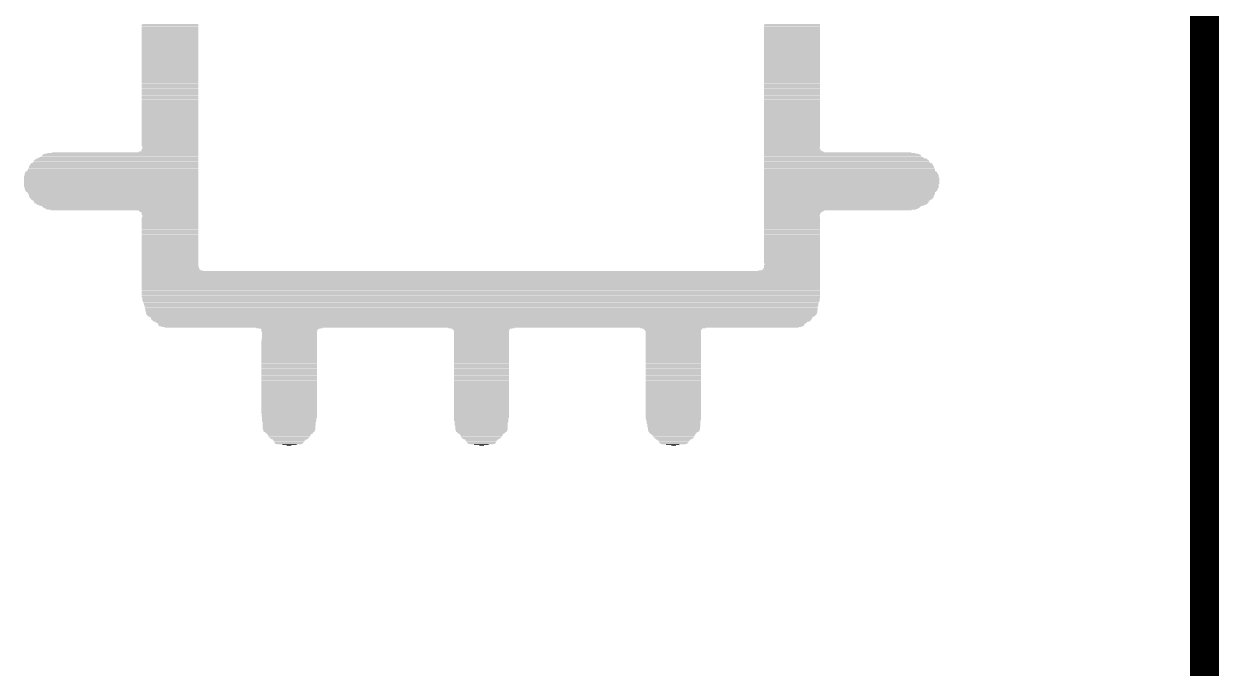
# Model space of a CAD drawing. Extents: x -10.8 to 30.8, y -20.2 to 41.7.
# Drawn here: x 20.26 to 25.46, y 24.53 to 27.33 of the extents above; entities that cross this region are included whole.
import ezdxf

# ---------------------------------------------------------------- set-up
doc = ezdxf.new("R2010")
doc.units = 0
doc.layers.add('21', color=253, linetype='CONTINUOUS')

# ---------------------------------------------------------------- blocks, each defined once
blk = doc.blocks.new('RECT')
blk.add_solid([(-0.5, -0.5), (0.5, -0.5), (-0.5, 0.5), (0.5, 0.5)])

msp = doc.modelspace()

# ---------------------------------------------------------------- linework, layer by layer
at = {"layer": '21', "const_width": 0.127}
msp.add_lwpolyline([(25.4, 35.56), (25.4, -15.24)], dxfattribs=at)

# ---------------------------------------------------------------- block references
at = {"layer": '21', "yscale": 0.0025}
for p, xscale in [((20.8991, 27.3228), 0.2464), ((20.8991, 27.3202), 0.2464), ((20.8991, 27.3177), 0.2464), ((20.8991, 27.3152), 0.2464), ((20.8991, 27.3126), 0.2464), ((20.8991, 27.3101), 0.2464), ((20.8991, 27.3075), 0.2464), ((20.8991, 27.305), 0.2464), ((20.8991, 27.3025), 0.2464), ((20.9004, 27.3253), 0.2438), ((23.6055, 27.3228), 0.2438), ((23.6055, 27.3202), 0.2438), ((23.6055, 27.3177), 0.2438), ((23.6055, 27.3152), 0.2438), ((23.6055, 27.3126), 0.2438), ((23.6055, 27.3101), 0.2438), ((23.6055, 27.3075), 0.2438), ((23.6055, 27.305), 0.2438), ((23.6055, 27.3025), 0.2438), ((23.6068, 27.3253), 0.2413), ((20.8991, 27.2999), 0.2464), ((20.8991, 27.2974), 0.2464), ((20.8991, 27.2948), 0.2464), ((20.8991, 27.2923), 0.2464), ((20.8991, 27.2898), 0.2464), ((20.8991, 27.2872), 0.2464), ((20.8991, 27.2847), 0.2464), ((20.8991, 27.2821), 0.2464), ((20.8991, 27.2796), 0.2464), ((20.8991, 27.2771), 0.2464), ((20.8991, 27.2745), 0.2464), ((20.8991, 27.272), 0.2464), ((20.8991, 27.2694), 0.2464), ((20.8991, 27.2669), 0.2464), ((20.8991, 27.2644), 0.2464), ((20.8991, 27.2618), 0.2464), ((20.8991, 27.2593), 0.2464), ((20.8991, 27.2567), 0.2464), ((20.8991, 27.2542), 0.2464), ((20.8991, 27.2517), 0.2464), ((23.6055, 27.2999), 0.2438), ((23.6055, 27.2974), 0.2438), ((23.6055, 27.2948), 0.2438), ((23.6055, 27.2923), 0.2438), ((23.6055, 27.2898), 0.2438), ((23.6055, 27.2872), 0.2438), ((23.6055, 27.2847), 0.2438), ((23.6055, 27.2821), 0.2438), ((23.6055, 27.2796), 0.2438), ((23.6055, 27.2771), 0.2438), ((23.6055, 27.2745), 0.2438), ((23.6055, 27.272), 0.2438), ((23.6055, 27.2694), 0.2438), ((23.6055, 27.2669), 0.2438), ((23.6055, 27.2644), 0.2438), ((23.6055, 27.2618), 0.2438), ((23.6055, 27.2593), 0.2438), ((23.6055, 27.2567), 0.2438), ((23.6055, 27.2542), 0.2438), ((23.6055, 27.2517), 0.2438), ((20.8991, 27.2491), 0.2464), ((20.8991, 27.2466), 0.2464), ((20.8991, 27.244), 0.2464), ((20.8991, 27.2415), 0.2464), ((20.8991, 27.239), 0.2464), ((20.8991, 27.2364), 0.2464), ((20.8991, 27.2339), 0.2464), ((20.8991, 27.2313), 0.2464), ((20.8991, 27.2288), 0.2464), ((20.8991, 27.2263), 0.2464), ((20.8991, 27.2237), 0.2464), ((20.8991, 27.2212), 0.2464), ((20.8991, 27.2186), 0.2464), ((20.8991, 27.2161), 0.2464), ((20.8991, 27.2136), 0.2464), ((20.8991, 27.211), 0.2464), ((20.8991, 27.2085), 0.2464), ((20.8991, 27.2059), 0.2464), ((20.8991, 27.2034), 0.2464), ((20.8991, 27.2009), 0.2464), ((20.8991, 27.1983), 0.2464), ((23.6055, 27.2491), 0.2438), ((23.6055, 27.2466), 0.2438), ((23.6055, 27.244), 0.2438), ((23.6055, 27.2415), 0.2438), ((23.6055, 27.239), 0.2438), ((23.6055, 27.2364), 0.2438), ((23.6055, 27.2339), 0.2438), ((23.6055, 27.2313), 0.2438), ((23.6055, 27.2288), 0.2438), ((23.6055, 27.2263), 0.2438), ((23.6055, 27.2237), 0.2438), ((23.6055, 27.2212), 0.2438), ((23.6055, 27.2186), 0.2438), ((23.6055, 27.2161), 0.2438), ((23.6055, 27.2136), 0.2438), ((23.6055, 27.211), 0.2438), ((23.6055, 27.2085), 0.2438), ((23.6055, 27.2059), 0.2438), ((23.6055, 27.2034), 0.2438), ((23.6055, 27.2009), 0.2438), ((23.6055, 27.1983), 0.2438), ((20.8991, 27.1958), 0.2464), ((20.8991, 27.1932), 0.2464), ((20.8991, 27.1907), 0.2464), ((20.8991, 27.1882), 0.2464), ((20.8991, 27.1856), 0.2464), ((20.8991, 27.1831), 0.2464), ((20.8991, 27.1805), 0.2464), ((20.8991, 27.178), 0.2464), ((20.8991, 27.1755), 0.2464), ((20.8991, 27.1729), 0.2464), ((20.8991, 27.1704), 0.2464), ((20.8991, 27.1678), 0.2464), ((20.8991, 27.1653), 0.2464), ((20.8991, 27.1628), 0.2464), ((20.8991, 27.1602), 0.2464), ((20.8991, 27.1577), 0.2464), ((20.8991, 27.1551), 0.2464), ((20.8991, 27.1526), 0.2464), ((20.8991, 27.1501), 0.2464), ((20.8991, 27.1475), 0.2464), ((23.6055, 27.1958), 0.2438), ((23.6055, 27.1932), 0.2438), ((23.6055, 27.1907), 0.2438), ((23.6055, 27.1882), 0.2438), ((23.6055, 27.1856), 0.2438), ((23.6055, 27.1831), 0.2438), ((23.6055, 27.1805), 0.2438), ((23.6055, 27.178), 0.2438), ((23.6055, 27.1755), 0.2438), ((23.6055, 27.1729), 0.2438), ((23.6055, 27.1704), 0.2438), ((23.6055, 27.1678), 0.2438), ((23.6055, 27.1653), 0.2438), ((23.6055, 27.1628), 0.2438), ((23.6055, 27.1602), 0.2438), ((23.6055, 27.1577), 0.2438), ((23.6055, 27.1551), 0.2438), ((23.6055, 27.1526), 0.2438), ((23.6055, 27.1501), 0.2438), ((23.6055, 27.1475), 0.2438), ((20.8991, 27.145), 0.2464), ((20.8991, 27.1424), 0.2464), ((20.8991, 27.1399), 0.2464), ((20.8991, 27.1374), 0.2464), ((20.8991, 27.1348), 0.2464), ((20.8991, 27.1323), 0.2464), ((20.8991, 27.1297), 0.2464), ((20.8991, 27.1272), 0.2464), ((20.8991, 27.1247), 0.2464), ((20.8991, 27.1221), 0.2464), ((20.8991, 27.1196), 0.2464), ((20.8991, 27.117), 0.2464), ((20.8991, 27.1145), 0.2464), ((20.8991, 27.112), 0.2464), ((20.8991, 27.1094), 0.2464), ((20.8991, 27.1069), 0.2464), ((20.8991, 27.1043), 0.2464), ((20.8991, 27.1018), 0.2464), ((20.8991, 27.0993), 0.2464), ((20.8991, 27.0967), 0.2464), ((20.8991, 27.0942), 0.2464), ((23.6055, 27.145), 0.2438), ((23.6055, 27.1424), 0.2438), ((23.6055, 27.1399), 0.2438), ((23.6055, 27.1374), 0.2438), ((23.6055, 27.1348), 0.2438), ((23.6055, 27.1323), 0.2438), ((23.6055, 27.1297), 0.2438), ((23.6055, 27.1272), 0.2438), ((23.6055, 27.1247), 0.2438), ((23.6055, 27.1221), 0.2438), ((23.6055, 27.1196), 0.2438), ((23.6055, 27.117), 0.2438), ((23.6055, 27.1145), 0.2438), ((23.6055, 27.112), 0.2438), ((23.6055, 27.1094), 0.2438), ((23.6055, 27.1069), 0.2438), ((23.6055, 27.1043), 0.2438), ((23.6055, 27.1018), 0.2438), ((23.6055, 27.0993), 0.2438), ((23.6055, 27.0967), 0.2438), ((23.6055, 27.0942), 0.2438), ((20.8991, 27.0916), 0.2464), ((20.8991, 27.0891), 0.2464), ((20.8991, 27.0866), 0.2464), ((20.8991, 27.084), 0.2464), ((20.8991, 27.0815), 0.2464), ((20.8991, 27.0789), 0.2464), ((20.8991, 27.0764), 0.2464), ((20.8991, 27.0739), 0.2464), ((20.8991, 27.0713), 0.2464), ((20.8991, 27.0688), 0.2464), ((20.8991, 27.0662), 0.2464), ((20.8991, 27.0637), 0.2464), ((20.8991, 27.0612), 0.2464), ((20.8991, 27.0586), 0.2464), ((20.8991, 27.0561), 0.2464), ((20.8991, 27.0535), 0.2464), ((20.8991, 27.051), 0.2464), ((20.8991, 27.0485), 0.2464), ((20.8991, 27.0459), 0.2464), ((20.8991, 27.0434), 0.2464), ((23.6055, 27.0916), 0.2438), ((23.6055, 27.0891), 0.2438), ((23.6055, 27.0866), 0.2438), ((23.6055, 27.084), 0.2438), ((23.6055, 27.0815), 0.2438), ((23.6055, 27.0789), 0.2438), ((23.6055, 27.0764), 0.2438), ((23.6055, 27.0739), 0.2438), ((23.6055, 27.0713), 0.2438), ((23.6055, 27.0688), 0.2438), ((23.6055, 27.0662), 0.2438), ((23.6055, 27.0637), 0.2438), ((23.6055, 27.0612), 0.2438), ((23.6055, 27.0586), 0.2438), ((23.6055, 27.0561), 0.2438), ((23.6055, 27.0535), 0.2438), ((23.6055, 27.051), 0.2438), ((23.6055, 27.0485), 0.2438), ((23.6055, 27.0459), 0.2438), ((23.6055, 27.0434), 0.2438), ((20.8991, 27.0408), 0.2464), ((20.8991, 27.0383), 0.2464), ((20.8991, 27.0358), 0.2464), ((20.8991, 27.0332), 0.2464), ((20.8991, 27.0307), 0.2464), ((20.8991, 27.0281), 0.2464), ((20.8991, 27.0256), 0.2464), ((20.8991, 27.0231), 0.2464), ((20.8991, 27.0205), 0.2464), ((20.8991, 27.018), 0.2464), ((20.8991, 27.0154), 0.2464), ((20.8991, 27.0129), 0.2464), ((20.8991, 27.0104), 0.2464), ((20.8991, 27.0078), 0.2464), ((20.8991, 27.0053), 0.2464), ((20.8991, 27.0027), 0.2464), ((20.8991, 27.0002), 0.2464), ((20.8991, 26.9977), 0.2464), ((20.8991, 26.9951), 0.2464), ((20.8991, 26.9926), 0.2464), ((23.6055, 27.0408), 0.2438), ((23.6055, 27.0383), 0.2438), ((23.6055, 27.0358), 0.2438), ((23.6055, 27.0332), 0.2438), ((23.6055, 27.0307), 0.2438), ((23.6055, 27.0281), 0.2438), ((23.6055, 27.0256), 0.2438), ((23.6055, 27.0231), 0.2438), ((23.6055, 27.0205), 0.2438), ((23.6055, 27.018), 0.2438), ((23.6055, 27.0154), 0.2438), ((23.6055, 27.0129), 0.2438), ((23.6055, 27.0104), 0.2438), ((23.6055, 27.0078), 0.2438), ((23.6055, 27.0053), 0.2438), ((23.6055, 27.0027), 0.2438), ((23.6055, 27.0002), 0.2438), ((23.6055, 26.9977), 0.2438), ((23.6055, 26.9951), 0.2438), ((23.6055, 26.9926), 0.2438), ((20.8991, 26.99), 0.2464), ((20.8991, 26.9875), 0.2464), ((20.8991, 26.985), 0.2464), ((20.8991, 26.9824), 0.2464), ((20.8991, 26.9799), 0.2464), ((20.8991, 26.9773), 0.2464), ((20.8991, 26.9748), 0.2464), ((20.8991, 26.9723), 0.2464), ((20.8991, 26.9697), 0.2464), ((20.8991, 26.9672), 0.2464), ((20.8991, 26.9646), 0.2464), ((20.8991, 26.9621), 0.2464), ((20.8991, 26.9596), 0.2464), ((20.8991, 26.957), 0.2464), ((20.8991, 26.9545), 0.2464), ((20.8991, 26.9519), 0.2464), ((20.8991, 26.9494), 0.2464), ((20.8991, 26.9469), 0.2464), ((20.8991, 26.9443), 0.2464), ((20.8991, 26.9418), 0.2464), ((20.8991, 26.9392), 0.2464), ((23.6055, 26.99), 0.2438), ((23.6055, 26.9875), 0.2438), ((23.6055, 26.985), 0.2438), ((23.6055, 26.9824), 0.2438), ((23.6055, 26.9799), 0.2438), ((23.6055, 26.9773), 0.2438), ((23.6055, 26.9748), 0.2438), ((23.6055, 26.9723), 0.2438), ((23.6055, 26.9697), 0.2438), ((23.6055, 26.9672), 0.2438), ((23.6055, 26.9646), 0.2438), ((23.6055, 26.9621), 0.2438), ((23.6055, 26.9596), 0.2438), ((23.6055, 26.957), 0.2438), ((23.6055, 26.9545), 0.2438), ((23.6055, 26.9519), 0.2438), ((23.6055, 26.9494), 0.2438), ((23.6055, 26.9469), 0.2438), ((23.6055, 26.9443), 0.2438), ((23.6055, 26.9418), 0.2438), ((23.6055, 26.9392), 0.2438), ((20.8991, 26.9367), 0.2464), ((20.8991, 26.9342), 0.2464), ((20.8991, 26.9316), 0.2464), ((20.8991, 26.9291), 0.2464), ((20.8991, 26.9265), 0.2464), ((20.8991, 26.924), 0.2464), ((20.8991, 26.9215), 0.2464), ((20.8991, 26.9189), 0.2464), ((20.8991, 26.9164), 0.2464), ((20.8991, 26.9138), 0.2464), ((20.8991, 26.9113), 0.2464), ((20.8991, 26.9088), 0.2464), ((20.8991, 26.9062), 0.2464), ((20.8991, 26.9037), 0.2464), ((20.8991, 26.9011), 0.2464), ((20.8991, 26.8986), 0.2464), ((20.8991, 26.8961), 0.2464), ((20.8991, 26.8935), 0.2464), ((20.8991, 26.891), 0.2464), ((20.8991, 26.8884), 0.2464), ((23.6055, 26.9367), 0.2438), ((23.6055, 26.9342), 0.2438), ((23.6055, 26.9316), 0.2438), ((23.6055, 26.9291), 0.2438), ((23.6055, 26.9265), 0.2438), ((23.6055, 26.924), 0.2438), ((23.6055, 26.9215), 0.2438), ((23.6055, 26.9189), 0.2438), ((23.6055, 26.9164), 0.2438), ((23.6055, 26.9138), 0.2438), ((23.6055, 26.9113), 0.2438), ((23.6055, 26.9088), 0.2438), ((23.6055, 26.9062), 0.2438), ((23.6055, 26.9037), 0.2438), ((23.6055, 26.9011), 0.2438), ((23.6055, 26.8986), 0.2438), ((23.6055, 26.8961), 0.2438), ((23.6055, 26.8935), 0.2438), ((23.6055, 26.891), 0.2438), ((23.6055, 26.8884), 0.2438), ((20.8991, 26.8859), 0.2464), ((20.8991, 26.8834), 0.2464), ((20.8991, 26.8808), 0.2464), ((20.8991, 26.8783), 0.2464), ((20.8991, 26.8757), 0.2464), ((20.8991, 26.8732), 0.2464), ((20.8991, 26.8707), 0.2464), ((20.8991, 26.8681), 0.2464), ((20.8991, 26.8656), 0.2464), ((20.8991, 26.863), 0.2464), ((20.8991, 26.8605), 0.2464), ((20.8991, 26.858), 0.2464), ((20.8991, 26.8554), 0.2464), ((20.8991, 26.8529), 0.2464), ((20.8991, 26.8503), 0.2464), ((20.8991, 26.8478), 0.2464), ((20.8991, 26.8453), 0.2464), ((20.8991, 26.8427), 0.2464), ((20.8991, 26.8402), 0.2464), ((20.8991, 26.8376), 0.2464), ((20.8991, 26.8351), 0.2464), ((23.6055, 26.8859), 0.2438), ((23.6055, 26.8834), 0.2438), ((23.6055, 26.8808), 0.2438), ((23.6055, 26.8783), 0.2438), ((23.6055, 26.8757), 0.2438), ((23.6055, 26.8732), 0.2438), ((23.6055, 26.8707), 0.2438), ((23.6055, 26.8681), 0.2438), ((23.6055, 26.8656), 0.2438), ((23.6055, 26.863), 0.2438), ((23.6055, 26.8605), 0.2438), ((23.6055, 26.858), 0.2438), ((23.6055, 26.8554), 0.2438), ((23.6055, 26.8529), 0.2438), ((23.6055, 26.8503), 0.2438), ((23.6055, 26.8478), 0.2438), ((23.6055, 26.8453), 0.2438), ((23.6055, 26.8427), 0.2438), ((23.6055, 26.8402), 0.2438), ((23.6055, 26.8376), 0.2438), ((23.6055, 26.8351), 0.2438), ((20.8991, 26.8326), 0.2464), ((20.8991, 26.83), 0.2464), ((20.8991, 26.8275), 0.2464), ((20.8991, 26.8249), 0.2464), ((20.8991, 26.8224), 0.2464), ((20.8991, 26.8199), 0.2464), ((20.8991, 26.8173), 0.2464), ((20.8991, 26.8148), 0.2464), ((20.8991, 26.8122), 0.2464), ((20.8991, 26.8097), 0.2464), ((20.8991, 26.8072), 0.2464), ((20.8991, 26.8046), 0.2464), ((20.8991, 26.8021), 0.2464), ((20.8991, 26.7995), 0.2464), ((20.8991, 26.797), 0.2464), ((20.9004, 26.7945), 0.2438), ((20.9004, 26.7919), 0.2438), ((20.9004, 26.7894), 0.2438), ((20.9004, 26.7868), 0.2438), ((20.9004, 26.7843), 0.2438), ((23.6042, 26.7919), 0.2413), ((23.6042, 26.7894), 0.2413), ((23.6042, 26.7868), 0.2413), ((23.6055, 26.8326), 0.2438), ((23.6055, 26.83), 0.2438), ((23.6055, 26.8275), 0.2438), ((23.6055, 26.8249), 0.2438), ((23.6055, 26.8224), 0.2438), ((23.6055, 26.8199), 0.2438), ((23.6055, 26.8173), 0.2438), ((23.6055, 26.8148), 0.2438), ((23.6055, 26.8122), 0.2438), ((23.6055, 26.8097), 0.2438), ((23.6055, 26.8072), 0.2438), ((23.6055, 26.8046), 0.2438), ((23.6055, 26.8021), 0.2438), ((23.6055, 26.7995), 0.2438), ((23.6055, 26.797), 0.2438), ((23.6055, 26.7945), 0.2438), ((23.6055, 26.7843), 0.2438), ((20.6642, 26.731), 0.7163), ((20.6654, 26.7335), 0.7137), ((20.6667, 26.736), 0.7112), ((20.6693, 26.7386), 0.7061), ((20.6705, 26.7411), 0.7036), ((20.6743, 26.7437), 0.696), ((20.6769, 26.7462), 0.6909), ((20.6794, 26.7487), 0.6858), ((20.682, 26.7538), 0.6807), ((20.682, 26.7513), 0.6807), ((20.6832, 26.7564), 0.6782), ((20.6845, 26.7589), 0.6756), ((20.6883, 26.7614), 0.668), ((20.6934, 26.764), 0.6579), ((20.7035, 26.7665), 0.6375), ((20.8915, 26.7691), 0.2616), ((20.894, 26.7716), 0.2565), ((20.8979, 26.7767), 0.2489), ((20.8979, 26.7741), 0.2489), ((20.8991, 26.7818), 0.2464), ((20.8991, 26.7792), 0.2464), ((23.6118, 26.7716), 0.2565), ((23.8239, 26.7564), 0.6807), ((23.8252, 26.7538), 0.6833), ((23.8252, 26.7513), 0.6833), ((23.6055, 26.7818), 0.2438), ((23.6068, 26.7792), 0.2464), ((23.6068, 26.7767), 0.2464), ((23.6093, 26.7741), 0.2515), ((23.6144, 26.7691), 0.2616), ((23.8036, 26.7665), 0.6401), ((23.8125, 26.764), 0.6579), ((23.8189, 26.7614), 0.6706), ((23.8214, 26.7589), 0.6756), ((23.8265, 26.7487), 0.6858), ((23.829, 26.7462), 0.6909), ((23.8316, 26.7437), 0.696), ((23.8354, 26.7411), 0.7036), ((23.8379, 26.7386), 0.7087), ((23.8392, 26.736), 0.7112), ((23.8417, 26.7335), 0.7163), ((23.8417, 26.731), 0.7163), ((20.6451, 26.6802), 0.7544), ((20.6464, 26.6827), 0.7518), ((20.6477, 26.6852), 0.7493), ((20.6502, 26.6903), 0.7442), ((20.6502, 26.6878), 0.7442), ((20.6515, 26.6954), 0.7417), ((20.6515, 26.6929), 0.7417), ((20.6527, 26.7005), 0.7391), ((20.6527, 26.6979), 0.7391), ((20.654, 26.7081), 0.7366), ((20.654, 26.7056), 0.7366), ((20.654, 26.703), 0.7366), ((20.6553, 26.7132), 0.7341), ((20.6553, 26.7106), 0.7341), ((20.6565, 26.7157), 0.7315), ((20.6578, 26.7183), 0.729), ((20.6591, 26.7208), 0.7264), ((20.6616, 26.7233), 0.7214), ((20.6629, 26.7259), 0.7188), ((20.6642, 26.7284), 0.7163), ((23.8544, 26.6979), 0.7417), ((23.8544, 26.6954), 0.7417), ((23.843, 26.7284), 0.7188), ((23.843, 26.7259), 0.7188), ((23.8443, 26.7233), 0.7214), ((23.8468, 26.7208), 0.7264), ((23.8493, 26.7183), 0.7315), ((23.8506, 26.7157), 0.7341), ((23.8506, 26.7132), 0.7341), ((23.8519, 26.7106), 0.7366), ((23.8519, 26.7081), 0.7366), ((23.8531, 26.7056), 0.7391), ((23.8531, 26.703), 0.7391), ((23.8531, 26.7005), 0.7391), ((23.8557, 26.6929), 0.7442), ((23.8557, 26.6903), 0.7442), ((23.8557, 26.6878), 0.7442), ((23.857, 26.6852), 0.7468), ((23.8595, 26.6827), 0.7518), ((23.8595, 26.6802), 0.7518), ((20.6426, 26.6649), 0.7595), ((20.6426, 26.6624), 0.7595), ((20.6426, 26.6598), 0.7595), ((20.6426, 26.6573), 0.7595), ((20.6426, 26.6548), 0.7595), ((20.6426, 26.6522), 0.7595), ((20.6426, 26.6497), 0.7595), ((20.6426, 26.6471), 0.7595), ((20.6426, 26.6446), 0.7595), ((20.6426, 26.6421), 0.7595), ((20.6426, 26.6395), 0.7595), ((20.6426, 26.637), 0.7595), ((20.6426, 26.6344), 0.7595), ((20.6426, 26.6319), 0.7595), ((20.6426, 26.6294), 0.7595), ((20.6426, 26.6268), 0.7595), ((20.6439, 26.6751), 0.7569), ((20.6439, 26.6725), 0.7569), ((20.6439, 26.67), 0.7569), ((20.6439, 26.6675), 0.7569), ((20.6451, 26.6776), 0.7544), ((23.862, 26.6751), 0.7569), ((23.862, 26.6725), 0.7569), ((23.8633, 26.67), 0.7595), ((23.8633, 26.6675), 0.7595), ((23.8633, 26.6649), 0.7595), ((23.8633, 26.6624), 0.7595), ((23.8633, 26.6598), 0.7595), ((23.8633, 26.6294), 0.7595), ((23.8633, 26.6268), 0.7595), ((23.8608, 26.6776), 0.7544), ((23.8646, 26.6573), 0.762), ((23.8646, 26.6548), 0.762), ((23.8646, 26.6522), 0.762), ((23.8646, 26.6497), 0.762), ((23.8646, 26.6471), 0.762), ((23.8646, 26.6446), 0.762), ((23.8646, 26.6421), 0.762), ((23.8646, 26.6395), 0.762), ((23.8646, 26.637), 0.762), ((23.8646, 26.6344), 0.762), ((23.8646, 26.6319), 0.762), ((20.6426, 26.6243), 0.7595), ((20.6426, 26.6217), 0.7595), ((20.6426, 26.6192), 0.7595), ((20.6439, 26.6167), 0.7569), ((20.6439, 26.6141), 0.7569), ((20.6439, 26.6116), 0.7569), ((20.6439, 26.609), 0.7569), ((20.6451, 26.6065), 0.7544), ((20.6451, 26.604), 0.7544), ((20.6464, 26.6014), 0.7518), ((20.6464, 26.5989), 0.7518), ((20.6477, 26.5963), 0.7493), ((20.6502, 26.5938), 0.7442), ((20.6515, 26.5913), 0.7417), ((20.6515, 26.5887), 0.7417), ((20.6527, 26.5862), 0.7391), ((20.6527, 26.5836), 0.7391), ((20.654, 26.5811), 0.7366), ((20.654, 26.5786), 0.7366), ((20.654, 26.576), 0.7366), ((23.8633, 26.6243), 0.7595), ((23.8633, 26.6217), 0.7595), ((23.8633, 26.6192), 0.7595), ((23.8633, 26.6167), 0.7595), ((23.8633, 26.6141), 0.7595), ((23.862, 26.6116), 0.7569), ((23.862, 26.609), 0.7569), ((23.8544, 26.5862), 0.7417), ((23.8544, 26.5836), 0.7417), ((23.8608, 26.6065), 0.7544), ((23.8608, 26.604), 0.7544), ((23.8595, 26.6014), 0.7518), ((23.8582, 26.5989), 0.7493), ((23.857, 26.5963), 0.7468), ((23.8557, 26.5938), 0.7442), ((23.8557, 26.5913), 0.7442), ((23.8557, 26.5887), 0.7442), ((23.8531, 26.5811), 0.7391), ((23.8531, 26.5786), 0.7391), ((23.8531, 26.576), 0.7391), ((20.6553, 26.5735), 0.7341), ((20.6553, 26.5709), 0.7341), ((20.6565, 26.5684), 0.7315), ((20.6578, 26.5659), 0.729), ((20.6578, 26.5633), 0.729), ((20.6604, 26.5608), 0.7239), ((20.6629, 26.5582), 0.7188), ((20.6642, 26.5557), 0.7163), ((20.6642, 26.5532), 0.7163), ((20.6654, 26.5506), 0.7137), ((20.6654, 26.5481), 0.7137), ((20.668, 26.5455), 0.7087), ((20.6693, 26.543), 0.7061), ((20.6718, 26.5405), 0.701), ((20.6756, 26.5379), 0.6934), ((20.6781, 26.5354), 0.6883), ((20.682, 26.5328), 0.6807), ((20.6832, 26.5303), 0.6782), ((20.6858, 26.5278), 0.6731), ((20.687, 26.5252), 0.6706), ((20.6896, 26.5227), 0.6655), ((23.8404, 26.5481), 0.7137), ((23.8252, 26.5328), 0.6833), ((23.8519, 26.5735), 0.7366), ((23.8519, 26.5709), 0.7366), ((23.8506, 26.5684), 0.7341), ((23.8493, 26.5659), 0.7315), ((23.8481, 26.5633), 0.729), ((23.8455, 26.5608), 0.7239), ((23.843, 26.5582), 0.7188), ((23.843, 26.5557), 0.7188), ((23.8417, 26.5532), 0.7163), ((23.8417, 26.5506), 0.7163), ((23.8392, 26.5455), 0.7112), ((23.8379, 26.543), 0.7087), ((23.8354, 26.5405), 0.7036), ((23.8316, 26.5379), 0.696), ((23.8277, 26.5354), 0.6883), ((23.8227, 26.5303), 0.6782), ((23.8214, 26.5278), 0.6756), ((23.8189, 26.5252), 0.6706), ((23.8176, 26.5227), 0.668), ((20.6921, 26.5201), 0.6604), ((20.701, 26.5176), 0.6426), ((20.8902, 26.5151), 0.2642), ((20.8928, 26.5125), 0.2591), ((20.8953, 26.51), 0.254), ((20.8979, 26.5074), 0.2489), ((20.8979, 26.5049), 0.2489), ((20.8991, 26.5024), 0.2464), ((20.8991, 26.4998), 0.2464), ((20.8991, 26.4973), 0.2464), ((20.8991, 26.4846), 0.2464), ((20.8991, 26.482), 0.2464), ((20.8991, 26.4795), 0.2464), ((20.8991, 26.477), 0.2464), ((20.8991, 26.4744), 0.2464), ((20.8991, 26.4719), 0.2464), ((20.9004, 26.4947), 0.2438), ((20.9004, 26.4922), 0.2438), ((20.9004, 26.4897), 0.2438), ((20.9004, 26.4871), 0.2438), ((23.6042, 26.4947), 0.2413), ((23.6042, 26.4922), 0.2413), ((23.6042, 26.4897), 0.2413), ((23.8138, 26.5201), 0.6604), ((23.8049, 26.5176), 0.6426), ((23.6157, 26.5151), 0.2642), ((23.6131, 26.5125), 0.2591), ((23.6106, 26.51), 0.254), ((23.608, 26.5074), 0.2489), ((23.6068, 26.5049), 0.2464), ((23.6068, 26.5024), 0.2464), ((23.6055, 26.4998), 0.2438), ((23.6055, 26.4973), 0.2438), ((23.6055, 26.4871), 0.2438), ((23.6055, 26.4846), 0.2438), ((23.6055, 26.482), 0.2438), ((23.6055, 26.4795), 0.2438), ((23.6055, 26.477), 0.2438), ((23.6055, 26.4744), 0.2438), ((23.6055, 26.4719), 0.2438), ((20.8991, 26.4693), 0.2464), ((20.8991, 26.4668), 0.2464), ((20.8991, 26.4643), 0.2464), ((20.8991, 26.4617), 0.2464), ((20.8991, 26.4592), 0.2464), ((20.8991, 26.4566), 0.2464), ((20.8991, 26.4541), 0.2464), ((20.8991, 26.4516), 0.2464), ((20.8991, 26.449), 0.2464), ((20.8991, 26.4465), 0.2464), ((20.8991, 26.4439), 0.2464), ((20.8991, 26.4414), 0.2464), ((20.8991, 26.4389), 0.2464), ((20.8991, 26.4363), 0.2464), ((20.8991, 26.4338), 0.2464), ((20.8991, 26.4312), 0.2464), ((20.8991, 26.4287), 0.2464), ((20.8991, 26.4262), 0.2464), ((20.8991, 26.4236), 0.2464), ((20.8991, 26.4211), 0.2464), ((20.8991, 26.4185), 0.2464), ((23.6055, 26.4693), 0.2438), ((23.6055, 26.4668), 0.2438), ((23.6055, 26.4643), 0.2438), ((23.6055, 26.4617), 0.2438), ((23.6055, 26.4592), 0.2438), ((23.6055, 26.4566), 0.2438), ((23.6055, 26.4541), 0.2438), ((23.6055, 26.4516), 0.2438), ((23.6055, 26.449), 0.2438), ((23.6055, 26.4465), 0.2438), ((23.6055, 26.4439), 0.2438), ((23.6055, 26.4414), 0.2438), ((23.6055, 26.4389), 0.2438), ((23.6055, 26.4363), 0.2438), ((23.6055, 26.4338), 0.2438), ((23.6055, 26.4312), 0.2438), ((23.6055, 26.4287), 0.2438), ((23.6055, 26.4262), 0.2438), ((23.6055, 26.4236), 0.2438), ((23.6055, 26.4211), 0.2438), ((23.6055, 26.4185), 0.2438), ((20.8991, 26.416), 0.2464), ((20.8991, 26.4135), 0.2464), ((20.8991, 26.4109), 0.2464), ((20.8991, 26.4084), 0.2464), ((20.8991, 26.4058), 0.2464), ((20.8991, 26.4033), 0.2464), ((20.8991, 26.4008), 0.2464), ((20.8991, 26.3982), 0.2464), ((20.8991, 26.3957), 0.2464), ((20.8991, 26.3931), 0.2464), ((20.8991, 26.3906), 0.2464), ((20.8991, 26.3881), 0.2464), ((20.8991, 26.3855), 0.2464), ((20.8991, 26.383), 0.2464), ((20.8991, 26.3804), 0.2464), ((20.8991, 26.3779), 0.2464), ((20.8991, 26.3754), 0.2464), ((20.8991, 26.3728), 0.2464), ((20.8991, 26.3703), 0.2464), ((20.8991, 26.3677), 0.2464), ((23.6055, 26.416), 0.2438), ((23.6055, 26.4135), 0.2438), ((23.6055, 26.4109), 0.2438), ((23.6055, 26.4084), 0.2438), ((23.6055, 26.4058), 0.2438), ((23.6055, 26.4033), 0.2438), ((23.6055, 26.4008), 0.2438), ((23.6055, 26.3982), 0.2438), ((23.6055, 26.3957), 0.2438), ((23.6055, 26.3931), 0.2438), ((23.6055, 26.3906), 0.2438), ((23.6055, 26.3881), 0.2438), ((23.6055, 26.3855), 0.2438), ((23.6055, 26.383), 0.2438), ((23.6055, 26.3804), 0.2438), ((23.6055, 26.3779), 0.2438), ((23.6055, 26.3754), 0.2438), ((23.6055, 26.3728), 0.2438), ((23.6055, 26.3703), 0.2438), ((23.6055, 26.3677), 0.2438), ((20.8991, 26.3652), 0.2464), ((20.8991, 26.3627), 0.2464), ((20.8991, 26.3601), 0.2464), ((20.8991, 26.3576), 0.2464), ((20.8991, 26.355), 0.2464), ((20.8991, 26.3525), 0.2464), ((20.8991, 26.35), 0.2464), ((20.8991, 26.3474), 0.2464), ((20.8991, 26.3449), 0.2464), ((20.8991, 26.3423), 0.2464), ((20.8991, 26.3398), 0.2464), ((20.8991, 26.3373), 0.2464), ((20.8991, 26.3347), 0.2464), ((20.8991, 26.3322), 0.2464), ((20.8991, 26.3296), 0.2464), ((20.8991, 26.3271), 0.2464), ((20.8991, 26.3246), 0.2464), ((20.8991, 26.322), 0.2464), ((20.8991, 26.3195), 0.2464), ((20.8991, 26.3169), 0.2464), ((20.8991, 26.3144), 0.2464), ((23.6055, 26.3652), 0.2438), ((23.6055, 26.3627), 0.2438), ((23.6055, 26.3601), 0.2438), ((23.6055, 26.3576), 0.2438), ((23.6055, 26.355), 0.2438), ((23.6055, 26.3525), 0.2438), ((23.6055, 26.35), 0.2438), ((23.6055, 26.3474), 0.2438), ((23.6055, 26.3449), 0.2438), ((23.6055, 26.3423), 0.2438), ((23.6055, 26.3398), 0.2438), ((23.6055, 26.3373), 0.2438), ((23.6055, 26.3347), 0.2438), ((23.6055, 26.3322), 0.2438), ((23.6055, 26.3296), 0.2438), ((23.6055, 26.3271), 0.2438), ((23.6055, 26.3246), 0.2438), ((23.6055, 26.322), 0.2438), ((23.6055, 26.3195), 0.2438), ((23.6055, 26.3169), 0.2438), ((23.6055, 26.3144), 0.2438), ((20.8991, 26.3119), 0.2464), ((20.8991, 26.3093), 0.2464), ((20.8991, 26.3068), 0.2464), ((20.8991, 26.3042), 0.2464), ((20.8991, 26.3017), 0.2464), ((20.8991, 26.2992), 0.2464), ((20.8991, 26.2966), 0.2464), ((20.8991, 26.2941), 0.2464), ((20.8991, 26.2915), 0.2464), ((20.8991, 26.289), 0.2464), ((20.8991, 26.2865), 0.2464), ((20.8991, 26.2839), 0.2464), ((20.8991, 26.2814), 0.2464), ((20.8991, 26.2788), 0.2464), ((20.8991, 26.2763), 0.2464), ((20.8991, 26.2738), 0.2464), ((20.8991, 26.2712), 0.2464), ((20.9004, 26.2687), 0.2489), ((20.9004, 26.2661), 0.2489), ((20.9004, 26.2636), 0.2489), ((23.6042, 26.2636), 0.2464), ((23.6055, 26.3119), 0.2438), ((23.6055, 26.3093), 0.2438), ((23.6055, 26.3068), 0.2438), ((23.6055, 26.3042), 0.2438), ((23.6055, 26.3017), 0.2438), ((23.6055, 26.2992), 0.2438), ((23.6055, 26.2966), 0.2438), ((23.6055, 26.2941), 0.2438), ((23.6055, 26.2915), 0.2438), ((23.6055, 26.289), 0.2438), ((23.6055, 26.2865), 0.2438), ((23.6055, 26.2763), 0.2438), ((23.6055, 26.2738), 0.2438), ((23.6055, 26.2712), 0.2438), ((23.6055, 26.2687), 0.2438), ((23.6055, 26.2661), 0.2438), ((23.6068, 26.2839), 0.2413), ((23.6068, 26.2814), 0.2413), ((23.6068, 26.2788), 0.2413), ((20.9029, 26.256), 0.254), ((20.908, 26.2534), 0.2642), ((22.2517, 26.2509), 2.9515), ((22.2517, 26.2484), 2.9515), ((22.2517, 26.2458), 2.9515), ((22.2517, 26.2433), 2.9515), ((22.2517, 26.2407), 2.9515), ((22.2517, 26.2382), 2.9515), ((22.2517, 26.2357), 2.9515), ((22.2517, 26.2331), 2.9515), ((22.2517, 26.2306), 2.9515), ((22.2517, 26.228), 2.9515), ((22.2517, 26.2255), 2.9515), ((22.2517, 26.223), 2.9515), ((22.2517, 26.2204), 2.9515), ((22.2517, 26.2179), 2.9515), ((22.2517, 26.2153), 2.9515), ((22.2517, 26.2128), 2.9515), ((22.2517, 26.2103), 2.9515), ((20.9017, 26.2611), 0.2515), ((20.9017, 26.2585), 0.2515), ((23.5928, 26.2534), 0.2692), ((23.6004, 26.256), 0.254), ((23.6029, 26.2585), 0.2489), ((23.6042, 26.2611), 0.2464), ((22.2517, 26.2077), 2.9515), ((22.2517, 26.2052), 2.9515), ((22.2517, 26.2026), 2.9515), ((22.2517, 26.2001), 2.9515), ((22.2517, 26.1976), 2.9515), ((22.2517, 26.195), 2.9515), ((22.2517, 26.1925), 2.9515), ((22.2517, 26.1899), 2.9515), ((22.2517, 26.1874), 2.9515), ((22.2517, 26.1849), 2.9515), ((22.2517, 26.1823), 2.9515), ((22.2517, 26.1798), 2.9515), ((22.2517, 26.1772), 2.9515), ((22.2517, 26.1747), 2.9515), ((22.2517, 26.1722), 2.9515), ((22.2517, 26.1696), 2.9515), ((22.2517, 26.1671), 2.9515), ((22.2517, 26.1645), 2.9515), ((22.2517, 26.162), 2.9515), ((22.2517, 26.1595), 2.9515), ((22.2517, 26.1569), 2.9515), ((22.2517, 26.1544), 2.9515), ((22.2517, 26.1518), 2.9515), ((22.2517, 26.1493), 2.9515), ((22.2517, 26.1468), 2.9515), ((22.2517, 26.1442), 2.9515), ((22.2517, 26.1417), 2.9515), ((22.2517, 26.1391), 2.9515), ((22.2529, 26.1366), 2.9489), ((22.2529, 26.1341), 2.9489), ((22.2517, 26.1315), 2.9464), ((22.2517, 26.129), 2.9464), ((22.2517, 26.1264), 2.9464), ((22.2517, 26.1239), 2.9464), ((22.2529, 26.1214), 2.9439), ((22.2517, 26.1188), 2.9413), ((22.2517, 26.1163), 2.9413), ((22.2529, 26.1137), 2.9388), ((22.2517, 26.1112), 2.9362), ((22.2529, 26.1087), 2.9337), ((22.2529, 26.1061), 2.9337), ((22.2529, 26.1036), 2.9337), ((22.2542, 26.101), 2.9312), ((22.2529, 26.0985), 2.9286), ((22.2529, 26.096), 2.9286), ((22.2529, 26.0934), 2.9286), ((22.2529, 26.0909), 2.9286), ((22.2542, 26.0883), 2.9261), ((22.2542, 26.0858), 2.9261), ((22.2542, 26.0833), 2.9261), ((22.2529, 26.0807), 2.9235), ((22.2529, 26.0782), 2.9235), ((22.2529, 26.068), 2.9185), ((22.2542, 26.0756), 2.921), ((22.2542, 26.0731), 2.921), ((22.2542, 26.0706), 2.921), ((22.2542, 26.0655), 2.9159), ((22.2542, 26.0629), 2.9159), ((22.2542, 26.0604), 2.9108), ((22.2529, 26.0579), 2.9032), ((22.2529, 26.0553), 2.8981), ((22.2529, 26.0528), 2.888), ((22.2542, 26.0502), 2.8804), ((22.2529, 26.0477), 2.8778), ((22.2542, 26.0452), 2.8753), ((22.2529, 26.0426), 2.8727), ((22.2542, 26.0401), 2.8702), ((22.2542, 26.0375), 2.8651), ((22.2542, 26.035), 2.86), ((22.2542, 26.0325), 2.8499), ((22.2529, 26.0299), 2.8372), ((22.2542, 26.0274), 2.8296), ((22.2542, 26.0248), 2.8194), ((22.2542, 26.0223), 2.8143), ((22.2529, 26.0198), 2.8118), ((22.2542, 26.0172), 2.8092), ((22.2529, 26.0147), 2.8067), ((22.2529, 26.0121), 2.8016), ((22.2542, 26.0096), 2.7838), ((22.2542, 26.0071), 2.7584), ((21.4185, 26.0045), 0.2896), ((21.4198, 26.002), 0.2667), ((22.2542, 26.0045), 0.2896), ((22.2529, 26.002), 0.2667), ((23.0873, 26.0045), 0.2845), ((23.0848, 26.002), 0.2642), ((21.4198, 25.9994), 0.2515), ((21.4185, 25.9969), 0.2438), ((21.4185, 25.9944), 0.2438), ((21.4173, 25.9918), 0.2413), ((21.4173, 25.9893), 0.2413), ((21.4173, 25.9563), 0.2413), ((21.4185, 25.9867), 0.2388), ((21.4185, 25.9842), 0.2388), ((21.4185, 25.9817), 0.2388), ((21.4185, 25.9791), 0.2388), ((21.4185, 25.9766), 0.2388), ((21.4185, 25.974), 0.2388), ((21.4185, 25.9715), 0.2388), ((21.4185, 25.969), 0.2388), ((21.4185, 25.9664), 0.2388), ((21.4185, 25.9639), 0.2388), ((21.4185, 25.9613), 0.2388), ((21.4185, 25.9588), 0.2388), ((21.4185, 25.9537), 0.2388), ((21.4185, 25.9512), 0.2388), ((22.2517, 25.9994), 0.2489), ((22.2529, 25.9969), 0.2464), ((22.2529, 25.9944), 0.2413), ((22.2529, 25.9918), 0.2413), ((22.2542, 25.9893), 0.2388), ((22.2542, 25.9867), 0.2388), ((22.2542, 25.9842), 0.2388), ((22.2542, 25.9817), 0.2388), ((22.2542, 25.9791), 0.2388), ((22.2542, 25.9766), 0.2388), ((22.2542, 25.974), 0.2388), ((22.2542, 25.9715), 0.2388), ((22.2542, 25.969), 0.2388), ((22.2542, 25.9664), 0.2388), ((22.2542, 25.9639), 0.2388), ((22.2542, 25.9613), 0.2388), ((22.2542, 25.9588), 0.2388), ((22.2542, 25.9563), 0.2388), ((22.2542, 25.9537), 0.2388), ((22.2542, 25.9512), 0.2388), ((23.0848, 25.9994), 0.254), ((23.0873, 25.9969), 0.2489), ((23.0873, 25.9944), 0.2438), ((23.0873, 25.9918), 0.2438), ((23.0886, 25.9893), 0.2413), ((23.0886, 25.9867), 0.2413), ((23.0886, 25.9842), 0.2413), ((23.0886, 25.9817), 0.2413), ((23.0886, 25.9791), 0.2413), ((23.0886, 25.9766), 0.2413), ((23.0886, 25.974), 0.2413), ((23.0886, 25.9715), 0.2413), ((23.0886, 25.969), 0.2413), ((23.0886, 25.9664), 0.2413), ((23.0886, 25.9639), 0.2413), ((23.0886, 25.9613), 0.2413), ((23.0886, 25.9588), 0.2413), ((23.0886, 25.9563), 0.2413), ((23.0886, 25.9537), 0.2413), ((23.0886, 25.9512), 0.2413), ((21.4173, 25.9486), 0.2413), ((21.4173, 25.9461), 0.2413), ((21.4173, 25.9436), 0.2413), ((21.4173, 25.941), 0.2413), ((21.4173, 25.9385), 0.2413), ((21.4173, 25.9359), 0.2413), ((21.4173, 25.9334), 0.2413), ((21.4173, 25.9309), 0.2413), ((21.4173, 25.9283), 0.2413), ((21.4173, 25.9258), 0.2413), ((21.4173, 25.9232), 0.2413), ((21.4173, 25.9207), 0.2413), ((21.4173, 25.9182), 0.2413), ((21.4173, 25.9156), 0.2413), ((21.4173, 25.9131), 0.2413), ((21.4173, 25.9105), 0.2413), ((21.4173, 25.908), 0.2413), ((21.4173, 25.9055), 0.2413), ((21.4173, 25.9029), 0.2413), ((21.4173, 25.9004), 0.2413), ((22.2542, 25.9486), 0.2388), ((22.2542, 25.9461), 0.2388), ((22.2542, 25.9436), 0.2388), ((22.2542, 25.941), 0.2388), ((22.2542, 25.9385), 0.2388), ((22.2542, 25.9359), 0.2388), ((22.2542, 25.9334), 0.2388), ((22.2542, 25.9309), 0.2388), ((22.2542, 25.9283), 0.2388), ((22.2542, 25.9258), 0.2388), ((22.2542, 25.9232), 0.2388), ((22.2542, 25.9207), 0.2388), ((22.2542, 25.9182), 0.2388), ((22.2542, 25.9156), 0.2388), ((22.2542, 25.9131), 0.2388), ((22.2542, 25.9105), 0.2388), ((22.2542, 25.908), 0.2388), ((22.2542, 25.9055), 0.2388), ((22.2542, 25.9029), 0.2388), ((22.2542, 25.9004), 0.2388), ((23.0886, 25.9486), 0.2413), ((23.0886, 25.9461), 0.2413), ((23.0886, 25.9436), 0.2413), ((23.0886, 25.941), 0.2413), ((23.0886, 25.9385), 0.2413), ((23.0886, 25.9359), 0.2413), ((23.0886, 25.9334), 0.2413), ((23.0886, 25.9309), 0.2413), ((23.0886, 25.9283), 0.2413), ((23.0886, 25.9258), 0.2413), ((23.0886, 25.9232), 0.2413), ((23.0886, 25.9207), 0.2413), ((23.0886, 25.9182), 0.2413), ((23.0886, 25.9156), 0.2413), ((23.0886, 25.9131), 0.2413), ((23.0886, 25.9105), 0.2413), ((23.0886, 25.908), 0.2413), ((23.0886, 25.9055), 0.2413), ((23.0886, 25.9029), 0.2413), ((23.0886, 25.9004), 0.2413), ((21.4173, 25.8978), 0.2413), ((21.4173, 25.8953), 0.2413), ((21.4173, 25.8928), 0.2413), ((21.4173, 25.8902), 0.2413), ((21.4173, 25.8877), 0.2413), ((21.4173, 25.8851), 0.2413), ((21.4173, 25.8826), 0.2413), ((21.4173, 25.8801), 0.2413), ((21.4173, 25.8775), 0.2413), ((21.4173, 25.875), 0.2413), ((21.4173, 25.8724), 0.2413), ((21.4173, 25.8699), 0.2413), ((21.4173, 25.8674), 0.2413), ((21.4173, 25.8648), 0.2413), ((21.4173, 25.8623), 0.2413), ((21.4173, 25.8597), 0.2413), ((21.4173, 25.8572), 0.2413), ((21.4173, 25.8547), 0.2413), ((21.4173, 25.8521), 0.2413), ((21.4173, 25.8496), 0.2413), ((21.4173, 25.847), 0.2413), ((22.2542, 25.8978), 0.2388), ((22.2542, 25.8953), 0.2388), ((22.2542, 25.8928), 0.2388), ((22.2542, 25.8902), 0.2388), ((22.2542, 25.8877), 0.2388), ((22.2542, 25.8851), 0.2388), ((22.2542, 25.8826), 0.2388), ((22.2542, 25.8801), 0.2388), ((22.2542, 25.8775), 0.2388), ((22.2542, 25.875), 0.2388), ((22.2542, 25.8724), 0.2388), ((22.2542, 25.8699), 0.2388), ((22.2542, 25.8674), 0.2388), ((22.2542, 25.8648), 0.2388), ((22.2542, 25.8623), 0.2388), ((22.2542, 25.8597), 0.2388), ((22.2542, 25.8572), 0.2388), ((22.2542, 25.8547), 0.2388), ((22.2542, 25.8521), 0.2388), ((22.2542, 25.8496), 0.2388), ((22.2542, 25.847), 0.2388), ((23.0886, 25.8978), 0.2413), ((23.0886, 25.8953), 0.2413), ((23.0886, 25.8928), 0.2413), ((23.0886, 25.8902), 0.2413), ((23.0886, 25.8877), 0.2413), ((23.0886, 25.8851), 0.2413), ((23.0886, 25.8826), 0.2413), ((23.0886, 25.8801), 0.2413), ((23.0886, 25.8775), 0.2413), ((23.0886, 25.875), 0.2413), ((23.0886, 25.8724), 0.2413), ((23.0886, 25.8699), 0.2413), ((23.0886, 25.8674), 0.2413), ((23.0886, 25.8648), 0.2413), ((23.0886, 25.8623), 0.2413), ((23.0886, 25.8597), 0.2413), ((23.0886, 25.8572), 0.2413), ((23.0886, 25.8547), 0.2413), ((23.0886, 25.8521), 0.2413), ((23.0886, 25.8496), 0.2413), ((23.0886, 25.847), 0.2413), ((21.4173, 25.8445), 0.2413), ((21.4173, 25.842), 0.2413), ((21.4173, 25.8394), 0.2413), ((21.4173, 25.8369), 0.2413), ((21.4173, 25.8343), 0.2413), ((21.4173, 25.8318), 0.2413), ((21.4173, 25.8293), 0.2413), ((21.4173, 25.8267), 0.2413), ((21.4173, 25.8242), 0.2413), ((21.4173, 25.8216), 0.2413), ((21.4173, 25.8191), 0.2413), ((21.4173, 25.8166), 0.2413), ((21.4173, 25.814), 0.2413), ((21.4173, 25.8115), 0.2413), ((21.4173, 25.8089), 0.2413), ((21.4173, 25.8064), 0.2413), ((21.4173, 25.8039), 0.2413), ((21.4173, 25.8013), 0.2413), ((21.4173, 25.7988), 0.2413), ((21.4173, 25.7962), 0.2413), ((22.2542, 25.8445), 0.2388), ((22.2542, 25.842), 0.2388), ((22.2542, 25.8394), 0.2388), ((22.2542, 25.8369), 0.2388), ((22.2542, 25.8343), 0.2388), ((22.2542, 25.8318), 0.2388), ((22.2542, 25.8293), 0.2388), ((22.2542, 25.8267), 0.2388), ((22.2542, 25.8242), 0.2388), ((22.2542, 25.8216), 0.2388), ((22.2542, 25.8191), 0.2388), ((22.2542, 25.8166), 0.2388), ((22.2542, 25.814), 0.2388), ((22.2542, 25.8115), 0.2388), ((22.2542, 25.8089), 0.2388), ((22.2542, 25.8064), 0.2388), ((22.2542, 25.8039), 0.2388), ((22.2542, 25.8013), 0.2388), ((22.2542, 25.7988), 0.2388), ((22.2542, 25.7962), 0.2388), ((23.0886, 25.8445), 0.2413), ((23.0886, 25.842), 0.2413), ((23.0886, 25.8394), 0.2413), ((23.0886, 25.8369), 0.2413), ((23.0886, 25.8343), 0.2413), ((23.0886, 25.8318), 0.2413), ((23.0886, 25.8293), 0.2413), ((23.0886, 25.8267), 0.2413), ((23.0886, 25.8242), 0.2413), ((23.0886, 25.8216), 0.2413), ((23.0886, 25.8191), 0.2413), ((23.0886, 25.8166), 0.2413), ((23.0886, 25.814), 0.2413), ((23.0886, 25.8115), 0.2413), ((23.0886, 25.8089), 0.2413), ((23.0886, 25.8064), 0.2413), ((23.0886, 25.8039), 0.2413), ((23.0886, 25.8013), 0.2413), ((23.0886, 25.7988), 0.2413), ((23.0886, 25.7962), 0.2413), ((21.4173, 25.7937), 0.2413), ((21.4173, 25.7912), 0.2413), ((21.4173, 25.7886), 0.2413), ((21.4173, 25.7861), 0.2413), ((21.4173, 25.7835), 0.2413), ((21.4173, 25.781), 0.2413), ((21.4173, 25.7785), 0.2413), ((21.4173, 25.7759), 0.2413), ((21.4173, 25.7734), 0.2413), ((21.4173, 25.7708), 0.2413), ((21.4173, 25.7683), 0.2413), ((21.4173, 25.7658), 0.2413), ((21.4173, 25.7632), 0.2413), ((21.4173, 25.7607), 0.2413), ((21.4173, 25.7581), 0.2413), ((21.4173, 25.7556), 0.2413), ((21.4173, 25.7531), 0.2413), ((21.4173, 25.7505), 0.2413), ((21.4173, 25.748), 0.2413), ((21.4173, 25.7454), 0.2413), ((21.4173, 25.7429), 0.2413), ((22.2542, 25.7937), 0.2388), ((22.2542, 25.7912), 0.2388), ((22.2542, 25.7886), 0.2388), ((22.2542, 25.7861), 0.2388), ((22.2542, 25.7835), 0.2388), ((22.2542, 25.781), 0.2388), ((22.2542, 25.7785), 0.2388), ((22.2542, 25.7759), 0.2388), ((22.2542, 25.7734), 0.2388), ((22.2542, 25.7708), 0.2388), ((22.2542, 25.7683), 0.2388), ((22.2542, 25.7658), 0.2388), ((22.2542, 25.7632), 0.2388), ((22.2542, 25.7607), 0.2388), ((22.2542, 25.7581), 0.2388), ((22.2542, 25.7556), 0.2388), ((22.2542, 25.7531), 0.2388), ((22.2542, 25.7505), 0.2388), ((22.2542, 25.748), 0.2388), ((22.2542, 25.7454), 0.2388), ((22.2542, 25.7429), 0.2388), ((23.0886, 25.7937), 0.2413), ((23.0886, 25.7912), 0.2413), ((23.0886, 25.7886), 0.2413), ((23.0886, 25.7861), 0.2413), ((23.0886, 25.7835), 0.2413), ((23.0886, 25.781), 0.2413), ((23.0886, 25.7785), 0.2413), ((23.0886, 25.7759), 0.2413), ((23.0886, 25.7734), 0.2413), ((23.0886, 25.7708), 0.2413), ((23.0886, 25.7683), 0.2413), ((23.0886, 25.7658), 0.2413), ((23.0886, 25.7632), 0.2413), ((23.0886, 25.7607), 0.2413), ((23.0886, 25.7581), 0.2413), ((23.0886, 25.7556), 0.2413), ((23.0886, 25.7531), 0.2413), ((23.0886, 25.7505), 0.2413), ((23.0886, 25.748), 0.2413), ((23.0886, 25.7454), 0.2413), ((23.0886, 25.7429), 0.2413), ((21.4173, 25.7404), 0.2413), ((21.4173, 25.7378), 0.2413), ((21.4173, 25.7353), 0.2413), ((21.4173, 25.7327), 0.2413), ((21.4173, 25.7302), 0.2413), ((21.4173, 25.7277), 0.2413), ((21.4173, 25.7251), 0.2413), ((21.4173, 25.7226), 0.2413), ((21.4173, 25.72), 0.2413), ((21.4173, 25.7175), 0.2413), ((21.4173, 25.715), 0.2413), ((21.4173, 25.7124), 0.2413), ((21.4173, 25.7099), 0.2413), ((21.4173, 25.7073), 0.2413), ((21.4173, 25.7048), 0.2413), ((21.4173, 25.7023), 0.2413), ((21.4173, 25.6997), 0.2413), ((21.4173, 25.6972), 0.2413), ((21.4173, 25.6946), 0.2413), ((21.4173, 25.6921), 0.2413), ((22.2542, 25.7404), 0.2388), ((22.2542, 25.7378), 0.2388), ((22.2542, 25.7353), 0.2388), ((22.2542, 25.7327), 0.2388), ((22.2542, 25.7302), 0.2388), ((22.2542, 25.7277), 0.2388), ((22.2542, 25.7251), 0.2388), ((22.2542, 25.7226), 0.2388), ((22.2542, 25.72), 0.2388), ((22.2542, 25.7175), 0.2388), ((22.2542, 25.715), 0.2388), ((22.2542, 25.7124), 0.2388), ((22.2542, 25.7099), 0.2388), ((22.2542, 25.7073), 0.2388), ((22.2542, 25.7048), 0.2388), ((22.2542, 25.7023), 0.2388), ((22.2542, 25.6997), 0.2388), ((22.2542, 25.6972), 0.2388), ((22.2542, 25.6946), 0.2388), ((22.2542, 25.6921), 0.2388), ((23.0886, 25.7404), 0.2413), ((23.0886, 25.7378), 0.2413), ((23.0886, 25.7353), 0.2413), ((23.0886, 25.7327), 0.2413), ((23.0886, 25.7302), 0.2413), ((23.0886, 25.7277), 0.2413), ((23.0886, 25.7251), 0.2413), ((23.0886, 25.7226), 0.2413), ((23.0886, 25.72), 0.2413), ((23.0886, 25.7175), 0.2413), ((23.0886, 25.715), 0.2413), ((23.0886, 25.7124), 0.2413), ((23.0886, 25.7099), 0.2413), ((23.0886, 25.7073), 0.2413), ((23.0886, 25.7048), 0.2413), ((23.0886, 25.7023), 0.2413), ((23.0886, 25.6997), 0.2413), ((23.0886, 25.6972), 0.2413), ((23.0886, 25.6946), 0.2413), ((23.0886, 25.6921), 0.2413), ((21.4173, 25.6896), 0.2413), ((21.4173, 25.687), 0.2413), ((21.4173, 25.6845), 0.2413), ((21.4173, 25.6819), 0.2413), ((21.4173, 25.6794), 0.2413), ((21.4173, 25.6769), 0.2413), ((21.4173, 25.6743), 0.2413), ((21.4173, 25.6718), 0.2413), ((21.4173, 25.6692), 0.2413), ((21.4173, 25.6667), 0.2413), ((21.4173, 25.6642), 0.2413), ((21.4173, 25.6616), 0.2413), ((21.4173, 25.6591), 0.2413), ((21.4173, 25.6565), 0.2413), ((21.4173, 25.654), 0.2413), ((21.4173, 25.6515), 0.2413), ((21.4173, 25.6489), 0.2413), ((21.4173, 25.6464), 0.2413), ((21.4173, 25.6438), 0.2413), ((21.4173, 25.6413), 0.2413), ((21.4173, 25.6388), 0.2413), ((22.2542, 25.6896), 0.2388), ((22.2542, 25.687), 0.2388), ((22.2542, 25.6845), 0.2388), ((22.2542, 25.6819), 0.2388), ((22.2542, 25.6794), 0.2388), ((22.2542, 25.6769), 0.2388), ((22.2542, 25.6743), 0.2388), ((22.2542, 25.6718), 0.2388), ((22.2542, 25.6692), 0.2388), ((22.2542, 25.6667), 0.2388), ((22.2542, 25.6642), 0.2388), ((22.2542, 25.6616), 0.2388), ((22.2542, 25.6591), 0.2388), ((22.2542, 25.6565), 0.2388), ((22.2542, 25.654), 0.2388), ((22.2542, 25.6515), 0.2388), ((22.2542, 25.6489), 0.2388), ((22.2542, 25.6464), 0.2388), ((22.2542, 25.6438), 0.2388), ((22.2542, 25.6413), 0.2388), ((22.2542, 25.6388), 0.2388), ((23.0886, 25.6896), 0.2413), ((23.0886, 25.687), 0.2413), ((23.0886, 25.6845), 0.2413), ((23.0886, 25.6819), 0.2413), ((23.0886, 25.6794), 0.2413), ((23.0886, 25.6769), 0.2413), ((23.0886, 25.6743), 0.2413), ((23.0886, 25.6718), 0.2413), ((23.0886, 25.6692), 0.2413), ((23.0886, 25.6667), 0.2413), ((23.0886, 25.6642), 0.2413), ((23.0886, 25.6616), 0.2413), ((23.0886, 25.6591), 0.2413), ((23.0886, 25.6565), 0.2413), ((23.0886, 25.654), 0.2413), ((23.0886, 25.6515), 0.2413), ((23.0886, 25.6489), 0.2413), ((23.0886, 25.6464), 0.2413), ((23.0886, 25.6438), 0.2413), ((23.0886, 25.6413), 0.2413), ((23.0886, 25.6388), 0.2413), ((21.4173, 25.6362), 0.2413), ((21.4173, 25.6337), 0.2413), ((21.4173, 25.6311), 0.2413), ((21.4173, 25.6235), 0.2413), ((21.4173, 25.621), 0.2413), ((21.4185, 25.6286), 0.2388), ((21.4185, 25.6261), 0.2388), ((21.4185, 25.6184), 0.2388), ((21.4185, 25.6159), 0.2388), ((21.4185, 25.6134), 0.2388), ((21.4173, 25.6108), 0.2362), ((21.4173, 25.6083), 0.2362), ((21.4173, 25.6057), 0.2362), ((21.4173, 25.6032), 0.2362), ((21.4173, 25.6007), 0.2362), ((21.4173, 25.5981), 0.2362), ((21.4173, 25.5956), 0.2311), ((21.4173, 25.593), 0.2311), ((21.4173, 25.5905), 0.2311), ((21.4173, 25.588), 0.2311), ((22.2542, 25.6362), 0.2388), ((22.2542, 25.6337), 0.2388), ((22.2542, 25.6311), 0.2388), ((22.2542, 25.6286), 0.2388), ((22.2542, 25.6261), 0.2388), ((22.2542, 25.6235), 0.2388), ((22.2542, 25.621), 0.2388), ((22.2542, 25.6184), 0.2388), ((22.2542, 25.6159), 0.2388), ((22.2542, 25.6134), 0.2388), ((22.2529, 25.6108), 0.2362), ((22.2529, 25.6083), 0.2362), ((22.2529, 25.6057), 0.2362), ((22.2529, 25.6032), 0.2362), ((22.2529, 25.6007), 0.2362), ((22.2542, 25.5981), 0.2337), ((22.2542, 25.5956), 0.2337), ((22.2529, 25.593), 0.2311), ((22.2529, 25.5905), 0.2311), ((22.2529, 25.588), 0.2311), ((23.0886, 25.6362), 0.2413), ((23.0886, 25.6337), 0.2413), ((23.0886, 25.6311), 0.2413), ((23.0886, 25.6286), 0.2413), ((23.0886, 25.6261), 0.2413), ((23.0886, 25.6235), 0.2413), ((23.0886, 25.621), 0.2413), ((23.0886, 25.6184), 0.2413), ((23.0886, 25.6159), 0.2413), ((23.0886, 25.6134), 0.2413), ((23.0886, 25.6108), 0.2413), ((23.0899, 25.6083), 0.2388), ((23.0899, 25.6057), 0.2388), ((23.0899, 25.6032), 0.2388), ((23.0899, 25.6007), 0.2337), ((23.0899, 25.5981), 0.2337), ((23.0899, 25.5956), 0.2337), ((23.0899, 25.593), 0.2337), ((23.0899, 25.5905), 0.2337), ((23.0899, 25.588), 0.2337), ((21.416, 25.5778), 0.2286), ((21.416, 25.5753), 0.2286), ((21.416, 25.5727), 0.2286), ((21.416, 25.5702), 0.2286), ((21.416, 25.5676), 0.2286), ((21.416, 25.5651), 0.2286), ((21.4173, 25.5854), 0.2311), ((21.4173, 25.5829), 0.2311), ((21.4173, 25.5803), 0.2311), ((21.4173, 25.5626), 0.2261), ((21.4173, 25.56), 0.2261), ((21.416, 25.5575), 0.2235), ((21.4173, 25.5549), 0.221), ((21.416, 25.5524), 0.2184), ((21.4173, 25.5499), 0.2108), ((21.4185, 25.5473), 0.2032), ((21.4185, 25.5448), 0.1981), ((21.4173, 25.5422), 0.1905), ((21.4173, 25.5397), 0.1854), ((21.4173, 25.5372), 0.1854), ((21.4173, 25.5346), 0.1803), ((22.2529, 25.5854), 0.2311), ((22.2529, 25.5829), 0.2311), ((22.2529, 25.5803), 0.2311), ((22.2529, 25.5626), 0.2261), ((22.2529, 25.56), 0.2261), ((22.2542, 25.5778), 0.2286), ((22.2542, 25.5753), 0.2286), ((22.2542, 25.5727), 0.2286), ((22.2542, 25.5702), 0.2286), ((22.2542, 25.5676), 0.2286), ((22.2542, 25.5651), 0.2286), ((22.2529, 25.5549), 0.221), ((22.2542, 25.5575), 0.2235), ((22.2542, 25.5524), 0.2184), ((22.2529, 25.5499), 0.2108), ((22.2529, 25.5473), 0.2057), ((22.2529, 25.5448), 0.1956), ((22.2542, 25.5422), 0.188), ((22.2529, 25.5397), 0.1854), ((22.2529, 25.5346), 0.1803), ((22.2542, 25.5372), 0.1829), ((23.0911, 25.5854), 0.2311), ((23.0911, 25.5829), 0.2311), ((23.0911, 25.5803), 0.2311), ((23.0911, 25.5778), 0.2311), ((23.0911, 25.5753), 0.2311), ((23.0899, 25.5727), 0.2286), ((23.0911, 25.5702), 0.2261), ((23.0911, 25.5676), 0.2261), ((23.0911, 25.5651), 0.2261), ((23.0911, 25.5626), 0.2261), ((23.0899, 25.56), 0.2235), ((23.0911, 25.5575), 0.221), ((23.0911, 25.5549), 0.221), ((23.0873, 25.5499), 0.2083), ((23.0899, 25.5524), 0.2134), ((23.0873, 25.5473), 0.2032), ((23.0873, 25.5448), 0.1981), ((23.0886, 25.5422), 0.1905), ((23.0899, 25.5397), 0.188), ((23.0899, 25.5372), 0.1829), ((23.0899, 25.5346), 0.1829), ((21.4173, 25.5321), 0.1803), ((21.4173, 25.5295), 0.1753), ((21.4173, 25.527), 0.1702), ((21.4173, 25.5245), 0.1651), ((21.4185, 25.5219), 0.1575), ((21.4185, 25.5194), 0.1473), ((21.4173, 25.5168), 0.1397), ((21.4173, 25.5143), 0.1346), ((21.4173, 25.5118), 0.1346), ((21.416, 25.5067), 0.127), ((21.4173, 25.5092), 0.1295), ((21.416, 25.5041), 0.1219), ((21.416, 25.5016), 0.1168), ((21.4173, 25.4991), 0.1041), ((21.4185, 25.4965), 0.061), ((21.416, 25.494), 0.0203), ((22.2542, 25.5321), 0.1778), ((22.2529, 25.5295), 0.1753), ((22.2529, 25.527), 0.1702), ((22.2529, 25.5245), 0.1651), ((22.2529, 25.5219), 0.1549), ((22.2529, 25.5194), 0.1448), ((22.2542, 25.5168), 0.1372), ((22.2529, 25.5143), 0.1346), ((22.2542, 25.5118), 0.1321), ((22.2529, 25.5092), 0.1295), ((22.2542, 25.5067), 0.127), ((22.2542, 25.5041), 0.1219), ((22.2542, 25.5016), 0.1168), ((22.2542, 25.4991), 0.1016), ((22.2529, 25.4965), 0.0635), ((22.2542, 25.494), 0.0203), ((23.0899, 25.5321), 0.1778), ((23.0899, 25.5295), 0.1778), ((23.0911, 25.527), 0.1702), ((23.0911, 25.5245), 0.1651), ((23.0899, 25.5219), 0.1575), ((23.0886, 25.5194), 0.1499), ((23.0911, 25.5168), 0.1397), ((23.0911, 25.5143), 0.1346), ((23.0899, 25.5118), 0.1321), ((23.0911, 25.5092), 0.1295), ((23.0899, 25.5067), 0.127), ((23.0899, 25.5041), 0.1219), ((23.0911, 25.5016), 0.1143), ((23.0899, 25.4991), 0.1016), ((23.0861, 25.4965), 0.0584), ((23.0899, 25.494), 0.0203)]:
    msp.add_blockref('RECT', p, dxfattribs=dict(at, xscale=xscale))

doc.saveas('drawing.dxf')
